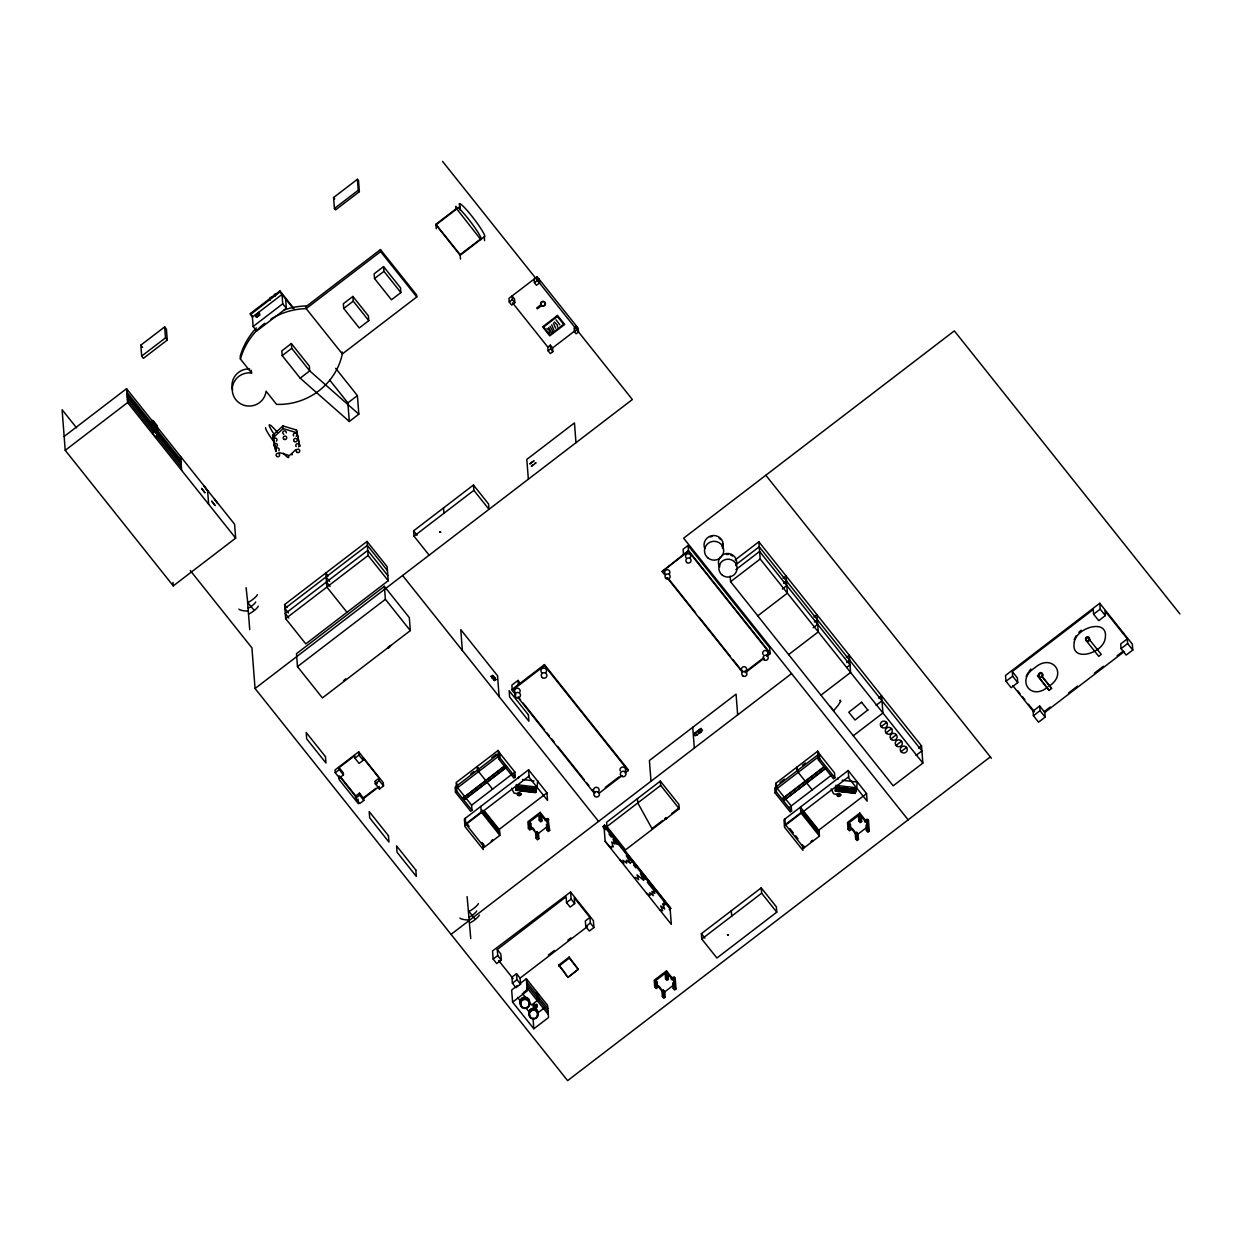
<?xml version="1.0" encoding="UTF-8"?>
<svg xmlns="http://www.w3.org/2000/svg" width="1242" height="1242" viewBox="0 0 1242 1242"><rect width="100%" height="100%" fill="white"/><g stroke="black" fill="none" stroke-linecap="round" stroke-linejoin="round"><path stroke-width="1.5" d="M557.596 327.143L557.347 325.109L554.444 322.02M518.426 778.408L518.566 777.088M838.039 779.138L838.164 777.818M518.162 795.423L518.457 792.784M837.76 796.153L838.055 793.514M516.858 790.052L517.293 786.465L516.967 790.067M836.456 790.781L836.704 788.654M516.191 786.326L515.709 790.285L535.612 792.644L536.575 788.748L516.191 786.326L536.575 788.748M516.439 787.77L516.61 786.388M517.65 790.145L518.1 786.559M517.852 790.16L518.302 786.59M518.519 790.238L519.109 786.683M519.793 786.76L519.311 790.331L516.175 789.959L516.424 787.847L519.606 788.158M519.699 790.719L520.196 786.807M520.817 786.885L520.398 790.533L523.658 790.921L524.326 787.304M521.33 788.36L521.485 786.962M521.081 790.611L521.687 786.978M522.37 787.071L521.935 790.719L522.572 787.086M522.804 790.812L523.239 787.164M522.991 790.843L523.441 787.195M524.155 788.763L524.062 790.952L530.21 791.697L530.691 788.049M525.009 787.381L523.984 790.145M525.211 787.397L525.583 790.347L525.878 787.475M526.22 787.521L526.608 790.455L526.903 787.599M527.167 787.63L527.508 790.642L527.85 787.707M528.114 787.754L528.487 790.688L528.797 787.832M529.061 787.863L529.434 790.797L529.744 787.94M530.008 787.971L530.334 790.906L524.14 790.285L530.303 791.014M531.095 788.096L530.66 791.744L531.778 788.189M532.119 788.22L531.623 791.899L532.787 788.297M533.253 788.36L533.517 792.086L533.92 788.437M534.448 788.499L533.951 792.148L535.131 788.592M535.675 788.654L536.171 790.129L535.147 790.114M536.342 788.732L535.845 791.573L534.759 791.48M835.307 791.03L835.804 787.071L856.173 789.524L855.21 793.39L835.307 790.983L835.804 787.102M836.037 788.515L836.208 787.117M836.565 790.797L837.03 787.211M837.248 790.875L837.698 787.288M837.45 790.906L837.9 787.319M838.583 787.397L838.133 790.983L838.723 787.412M839.39 787.49L838.909 791.076L835.773 790.704L836.021 788.577L839.204 788.887M839.313 791.449L839.809 787.537M843.722 788.002L843.271 791.651L840.011 791.263L840.415 787.614M840.679 791.356L841.098 787.692M840.865 791.371L841.284 787.723M841.533 791.449L842.169 787.832M842.402 791.558L842.852 787.909M842.588 791.573L843.054 787.925M843.597 790.89L843.923 788.033M843.66 791.697L849.901 791.775M844.607 788.111L844.265 790.968L840.089 790.611M844.808 788.142L845.181 791.076L845.491 788.22M845.833 788.251L845.538 791.123L847.106 791.371L847.448 788.453M846.221 791.201L846.501 788.344M846.439 791.294L846.78 788.375M847.727 788.484L848.084 791.418L848.395 788.561M848.674 788.592L848.348 791.449L849.932 791.635M849.031 791.527L849.342 788.67M849.264 791.558L849.621 788.701M850.289 788.794L849.823 792.427L843.66 791.666M850.692 788.841L851.282 789.648M850.615 789.57L850.925 792.567L851.375 788.918M851.717 788.949L851.22 792.629L852.4 789.043M852.85 789.089L853.13 792.831L853.533 789.167M853.797 791.433L854.046 789.244M854.729 789.322L853.564 792.877L853.735 791.496L855.536 791.635L855.94 789.477M855.272 789.4L855.785 790.875M857.337 781.591L856.638 787.832L835.788 785.363M855.21 793.39L856.173 789.493M1026.218 676.393L1028.066 672.652M1074.175 639.661L1076.022 635.92M833.522 710.75L838.133 705.394L840.617 701.326L840.182 700.115M254.082 610.21L247.732 602.494L246.087 587.668M475.096 919.127L468.622 910.991A6.179 1.04 -38.6 0 0 473.59 908.523A6.179 1.04 -38.6 0 0 478.372 903.539M156.135 429.934C162.655 436.252 146.851 417.079 155.918 429.841M1028.997 671.456L1030.844 669.065M532.492 464.989L531.343 466.418L536.078 462.8L534.852 463.173M693.812 734.022L701.031 728.495L702.46 730.28L700.721 732.454L695.241 735.807L693.812 734.022L701.031 728.495M256.613 315.328C254.703 318.154 262.233 312.068 258.941 313.45M345.726 678.846L343.506 680.802M387.783 647.656C387.194 650.435 394.614 641.881 388.187 647.268M665.107 818.959L666.286 817.5M810.964 841.393L812.889 840.617L811.647 841.315M274.513 443.782L275.895 451.514L272.572 435.352L282.959 425.944L296.434 430.011L299.757 446.173L296.434 430.011M272.79 438.038L283.16 428.614L282.959 425.944M295.86 449.697L289.37 455.581L279.264 452.538M1078.801 632.333L1081.13 630.222M1048.993 686.236C1068.632 673.568 1051.322 652.578 1034.508 668.072C1015.972 679.545 1030.456 701.388 1047.674 687.09M634.553 878.249L635.547 877.364L638.667 879.647L637.068 874.803L643.682 880.376L640.422 873.452L645.824 878.591M257.001 314.94L257.963 314.133M140.827 345.152L164.658 326.91L166.412 329.114L167.251 340.075L143.42 358.333L141.666 356.112L140.827 345.152L142.582 347.372M333.57 197.54L357.401 179.283L358.534 180.711L359.373 191.672L335.542 209.914L334.409 208.501L333.57 197.54L334.688 198.953M141.666 356.112L165.496 337.871L164.658 326.91M334.409 208.501L358.239 190.243L357.401 179.283M64.165 436.454L126.544 388.684L234.598 524.248L235.654 538.128L173.275 585.898L65.221 450.334L62.1 409.705L76.616 427.916M65.221 450.334L127.615 402.563L126.544 388.684M285.613 298.965L286.343 308.327L256.737 330.993L253.135 326.475L252.405 317.114L250.325 313.558L279.916 290.892L294.137 308.73M250.403 314.583L279.993 291.917L279.916 290.892M252.405 317.114L282.012 294.432L282.726 303.809L286.343 308.327M253.135 326.475L282.726 303.809M306.029 306.619L380.471 249.595L416.613 294.959L416.769 296.947L342.357 353.939A64.848 63.513 -4.4 0 1 276.562 404.38L266.067 391.214A16.953 16.612 -4.4 0 1 247.205 405.963A16.953 16.612 -4.4 0 1 232.394 387.395A16.953 16.612 -4.4 0 1 251.567 373.019L251.319 370.256M380.471 249.595L380.626 251.583L306.184 308.606A69.94 68.481 -4.4 0 0 270.942 319.039M436.252 228.73L435.895 224.259L456.466 208.516L480.732 239.504A20.85 2.344 52.6 0 0 474.087 226.556A20.85 2.344 52.6 0 0 457.91 207.414M460.068 206.389L435.942 224.864L460.177 255.262L484.287 236.787A20.85 2.344 52.6 0 0 471.743 215.999A20.85 2.344 52.6 0 0 460.068 206.389L460.363 210.255M383.576 266.595L374.152 273.799L374.525 278.55L391.463 299.803L400.871 292.584L400.514 287.834L383.576 266.595L383.949 271.33L400.871 292.584M374.525 278.55L383.949 271.33M358.829 414.176L309.708 370.892L309.351 366.111L291.358 343.553L281.841 350.849L282.198 355.616L300.191 378.189L349.312 421.473L358.829 414.176L357.401 395.593L335.666 368.315M352.883 296.434L343.351 303.731L343.724 308.466L359.264 327.966L368.796 320.669L368.439 315.949L352.883 296.434L353.24 301.169L368.796 320.669M282.198 355.616L291.73 348.319L291.358 343.553M343.724 308.466L353.24 301.169M460.472 259.128L460.13 254.657L480.685 238.899M300.191 378.189L309.708 370.892L291.73 348.319M349.312 421.473L347.869 402.889L357.401 395.593M574.409 331.661L576.785 329.844L576.521 326.118L574.13 327.966L574.409 331.661L576.133 333.803L578.508 332.002L578.213 328.307L537.165 276.749L508.956 298.344L509.251 302.039L511.673 305.097L514.809 302.691L514.53 298.996L512.092 295.953L512.372 299.648L514.809 302.691M509.251 302.039L512.372 299.648M537.444 280.444L539.463 282.959L539.168 279.264L539.463 282.959L536.451 285.272L534.433 282.757L537.444 280.444L537.165 276.749M547.815 347.092L550.346 345.152L552.581 347.931L552.861 351.641L550.315 353.582L548.095 350.787L547.815 347.092L512.558 302.862M548.095 350.787L550.641 348.847L550.346 345.152M552.581 347.931L574.394 331.226M284.573 604.59L367.027 541.434L387.147 566.678L388.234 580.728L305.78 643.884L285.66 618.64L284.573 604.59L286.933 607.555M285.66 618.64L368.113 555.5L367.027 541.434M429.142 555.174L414.005 536.187L413.602 530.846L473.45 485.017L488.572 504.004L488.991 509.329L473.854 490.357L473.45 485.017M414.005 536.187L473.854 490.357M384.383 586.348L296.481 653.665L297.475 666.628L322.423 697.911L410.31 630.594L409.317 617.631L384.383 586.348L385.377 599.312L410.31 630.594M990.324 756.89L567.61 1080.633L255.06 688.503L632.364 399.52L442.54 161.367M297.475 666.628L385.377 599.312M383.514 785.938L383.266 782.646L358.705 751.829L335.014 769.962L335.231 772.695L339.423 777.958L343.46 774.868L343.304 772.866L339.113 767.603L354.715 755.648L354.917 758.179L359.109 763.442L363.145 760.337L362.943 757.822L379.12 778.113L379.322 780.69L383.514 785.938L379.478 789.027L375.286 783.78L375.084 781.202L379.12 778.113M335.231 772.695L339.268 769.605L339.113 767.603M354.917 758.179L358.954 755.089L358.705 751.829M491.071 676.347L493.338 675.819L495.962 679.545L494.502 680.647L491.071 676.347L493.602 679.079L495.061 677.977M491.972 677.915L493.416 676.797L492.515 675.229M493.679 680.057L495.962 679.545M355.445 796.262L359.481 793.157L363.673 798.42L363.828 800.422L359.792 803.512L355.6 798.249L355.445 796.262L339.268 775.955L339.423 777.958M355.6 798.249L359.637 795.159L359.481 793.157M375.286 783.78L379.322 780.69M767.183 655.947L770.118 653.696L769.667 647.874L688.052 545.486L683.1 549.274L683.488 554.289M364.015 797.38L375.86 788.313M363.673 798.42L379.276 786.465L379.478 789.027M520.398 683.426L518.007 680.414L511.875 685.118L512.278 690.35L515.865 694.852M664.532 574.534L662.126 571.522L688.503 551.324L688.052 545.486M625.269 773.176L628.266 769.807L544.431 664.625L512.201 689.326L514.592 692.322M512.278 690.35L544.508 665.65L544.431 664.625M735.171 559.94L758.846 541.791L921.517 745.883L922.853 763.1L893.184 785.813L757.729 615.861L787.381 593.148L786.062 575.931L783.097 578.198M735.559 564.939L759.235 546.806L921.906 750.898L915.991 755.431M499.268 751.922L498.104 750.447L456.14 782.584L456.808 791.247L471.991 810.281L470.671 811.305L455.488 792.256L455.1 787.195L499.703 753.04L514.887 772.074M735.916 569.612L759.592 551.464L850.025 664.92L847.06 667.187M470.842 773.782L473.854 771.484M491.785 757.667L496.272 754.22M498.058 756.673L457.63 787.707L457.367 784.106M513.551 773.098L514.871 772.074L515.259 777.088L513.94 778.097L498.756 759.064L500.076 758.055L499.703 753.04M455.488 792.256L456.808 791.247M757.791 615.83L730.575 581.691L760.182 559.009L758.846 541.791M506.783 767.183L464.834 799.32L463.53 797.69L505.463 765.243M463.53 797.69L505.494 765.553M464.834 799.32L505.261 768.022M471.991 810.281L471.587 805.22L512.046 774.232M528.595 769.807L529.17 777.399L547.536 800.422L546.946 792.846L528.595 769.807L464.384 818.99L464.958 826.567L483.324 849.606L482.89 843.923M484.24 810.731L499.408 829.765L499.843 835.354L484.333 847.23L465.734 823.881L481.228 812.004L480.794 806.415M464.865 825.247L529.076 776.079M783.485 583.212L786.45 580.945M782.367 589.003L786.807 585.603M499.16 829.439L546.946 792.846M544.834 819.829A7.778 1.32 -38.6 0 1 548.001 818.835L548.296 822.561L540.161 812.361L527.897 821.754L528.393 828.352L529.775 830.091L531.234 828.973L530.831 823.757L529.449 822.018L538.811 814.845L539.23 820.186L540.612 821.925L542.055 820.807L541.652 815.482L540.192 816.584M530.831 823.757L529.371 824.874L535.923 833.072M528.393 828.352L529.853 827.234L529.449 822.018M539.23 820.186L540.674 819.083L540.161 812.361M813.991 616.963L816.957 614.681L818.276 631.899L788.623 654.612M745.2 671.906L762.029 659.005M766.33 655.714L770.056 652.873L688.441 550.485L662.126 571.522M537.087 831.581L535.628 832.699L536.047 838.086L537.429 839.809L538.873 838.707L538.469 833.32L537.087 831.581L537.491 836.968L538.873 838.707M541.652 815.482L547.893 823.306L546.449 824.424L546.853 829.796L548.234 831.519L549.694 830.417L548.001 818.835M745.2 672.776L764.249 658.198M537.01 834.438L546.48 827.188M814.379 621.963L817.329 619.696M536.047 838.086L537.491 836.968M546.853 829.796L548.312 828.678L547.893 823.306M813.246 627.753L817.686 624.353M605.227 787.444L619.059 776.855M599.172 793.172L622.195 775.536M698.19 732.702L700.597 730.855M451.048 934.388L791.558 673.599M660.34 781.109L606.624 822.251L606.95 826.567L625.518 849.87L679.234 808.728L678.908 804.412L660.34 781.109L660.666 785.425L679.234 808.728M669.298 909.781L670.711 908.119L604.528 825.092L603.115 826.737L605.475 829.703M603.115 826.737L604.528 825.092M606.95 826.567L660.666 785.425M846.314 657.515L849.28 655.248L850.599 672.465L820.946 695.178M846.702 662.529L849.668 660.263M618.702 843.349L613.067 839.235L615.007 844.11L611.732 841.983L613.206 846.873L611.995 845.973L611.452 848.302L605.149 841.377L603.969 826.085L670.152 909.113L671.332 924.405L605.149 841.377M652.314 828.383L662.747 820.388M671.705 813.526L679.172 807.812M593.909 927.51L593.381 920.617L570.575 892.004L492.531 950.953L493.152 959.088L496.722 963.559L501.287 960.05L500.821 953.996L497.266 949.525L566.104 896.802L566.554 902.623L570.125 907.095L574.689 903.602L574.239 897.78L589.919 917.434L590.354 923.039L593.909 927.51L589.345 931.019L585.774 926.548L585.339 920.943L589.919 917.434M566.554 902.623L571.134 899.13L570.575 892.004M493.152 959.088L497.732 955.595L497.266 949.525M631.371 862.196L632.83 861.079M867.879 709.943L855.008 720.018L848.798 712.24L861.669 702.165M516.517 973.666L511.937 977.175L512.403 983.214L515.958 987.685L520.538 984.176L520.072 978.137L516.517 973.666L516.982 979.705L520.538 984.176M878.637 698.082L881.603 695.815L882.938 713.017L853.27 735.745M646.414 878.141L644.971 879.243L642.704 876.402M548.343 955.114L554.351 950.503M567.858 940.163L570.87 937.865M585.774 926.548L590.354 923.039M512.403 983.214L516.982 979.705M876.076 705.347L881.991 700.814M520.072 978.137L587.373 926.594M775.753 783.329L817.702 751.193L818.882 752.668L819.146 756.269L777.244 788.453L775.753 783.329L776.405 791.992L791.589 811.026L790.269 812.035L775.086 793.001L774.697 787.94L819.301 753.785L834.484 772.803L834.857 777.818L833.537 778.843L818.369 759.793L817.702 751.193M779.96 782.553L784.463 779.107M802.394 765.289L805.39 762.992M517.526 985.48L511.657 989.983L512.589 1002.123L533.843 1028.78L548.529 1017.524L547.598 1005.383L526.344 978.727L520.476 983.229M775.086 793.001L776.405 791.992M818.369 759.793L819.689 758.784L819.301 753.785M656.055 890.219L654.596 891.337L647.377 882.27M558.791 965.05L569.178 957.101L578.291 969.272L567.92 977.438L558.791 965.05L564.101 971.71M523.705 992.311L527.897 989.098M558.869 966.09L569.255 958.125L569.178 957.101M512.589 1002.123L527.276 990.868L526.344 978.727M826.396 767.913L784.432 800.05L783.112 798.109L823.57 767.121M783.143 798.42L823.586 767.432M784.432 800.05L824.874 768.751M881.075 726.694L886.648 722.44M886.027 732.904L891.585 728.635M537.165 1000.71L531.56 1005.011L528.098 1000.648M578.291 969.272L567.92 977.438M789.881 806.974L831.659 774.977M664.998 904.393L666.457 903.276M848.193 770.537L848.783 778.129L867.133 801.168L866.543 793.576L848.193 770.537L783.981 819.72L784.556 827.312L802.922 850.335L802.487 844.653M890.84 738.959L896.413 734.69M537.305 1013.27L544.664 1007.635M785.332 824.61L800.826 812.749L800.407 807.145L819.006 830.494L819.441 836.099L803.947 847.96L785.332 824.61L784.897 819.021M784.463 825.992L848.674 776.809M896.01 745.417L901.568 741.163M900.993 751.674L906.551 747.42M1132.782 649.985L1132.331 644.148L1099.76 603.286L1005.508 675.462L1006.02 681.268L1011.128 687.68L1017.757 682.619L1017.384 677.946L1012.277 671.518L1093.224 609.527L1093.597 614.2L1098.751 620.674L1105.364 615.597L1105.007 610.924L1127.301 638.9L1127.658 643.573L1132.813 650.047L1126.152 655.062L1121.045 648.65L1120.688 643.977L1127.301 638.9M918.552 748.15L921.517 745.883M1006.02 681.268L1012.634 676.207L1012.277 671.518M1093.597 614.2L1100.21 609.123L1099.76 603.286M818.757 830.184L866.543 793.576M1051.57 688.41L1041.96 676.347L1051.57 688.41L1049.102 690.443L1037.707 675.477A1.972 1.941 -4.4 0 0 1039.538 674.856M701.373 933.689L761.222 887.859L776.359 906.831L776.762 912.171L716.913 958.017L701.777 939.03L701.373 933.689L704.866 938.067M864.432 820.558A7.778 1.32 -38.6 0 1 867.615 819.565L867.894 823.291L859.759 813.091L847.494 822.499L847.991 829.082L849.388 830.82L850.832 829.703L850.428 824.502L849.047 822.763L858.408 815.59L858.827 820.931L860.209 822.654L861.669 821.552L861.249 816.211L859.806 817.329M1089.591 639.863L1089.576 639.739A1.972 1.941 -4.4 0 1 1086.424 641.136A1.972 1.941 -4.4 0 1 1086.843 637.798A1.972 1.941 -4.4 0 1 1089.576 639.816L1087.107 641.772L1098.766 656.381L1101.219 654.348L1087.868 637.658M848.985 825.604L850.428 824.502M701.777 939.03L761.641 893.2L761.222 887.859M847.991 829.082L849.45 827.979L849.047 822.763M858.827 820.931L860.287 819.813L859.759 813.091M671.161 978.323A7.778 1.32 -38.6 0 1 674.328 977.33L674.623 981.056L666.488 970.856L654.223 980.248L654.72 986.847L656.102 988.585L657.561 987.468L657.158 982.251L655.776 980.528L665.138 973.355L666.535 975.079M864.541 821.925L867.615 819.565L868.484 820.683L869.291 831.146L867.847 832.264L866.45 830.525L866.047 825.154L867.49 824.051L861.249 816.211M655.714 983.369L657.158 982.251M654.72 986.847L656.18 985.729L655.776 980.528M674.22 981.801L672.776 982.919L673.18 988.29L674.561 990.014L676.021 988.911L674.639 987.173L674.22 981.801L667.979 973.976L668.398 979.301L666.938 980.419L665.557 978.68L667.001 977.578L666.488 970.856M856.685 832.326L855.226 833.429L855.645 838.816L857.027 840.555L858.486 839.437L858.067 834.05L856.685 832.326L857.089 837.698L858.486 839.437M857.958 834.143L866.078 827.933M671.27 979.69L674.328 977.33L675.213 978.432L676.021 988.911M855.645 838.816L857.089 837.698M866.45 830.525L867.91 829.408L867.49 824.051M663.414 990.076L661.955 991.194L662.374 996.581L663.756 998.304L665.2 997.202L664.796 991.815L663.414 990.076L663.818 995.463L665.2 997.202M663.337 992.932L674.158 984.658M1033.065 711.076L1039.678 706.015L1044.786 712.427L1045.159 717.1L1038.529 722.176L1033.422 715.749L1033.065 711.076L1012.758 685.615M662.374 996.581L663.818 995.463M673.18 988.29L674.639 987.173M1033.422 715.749L1040.035 710.688L1039.678 706.015M1121.045 648.65L1127.658 643.573M1044.165 711.666L1050.235 707.008M1068.477 693.036L1077.606 686.05M1094.326 673.242L1103.439 666.255M1117.132 655.792L1123.203 651.134M1044.786 712.427L1124.274 651.553M811.647 840.787L812.641 840.306L811.895 841.113M492.531 839.716L491.242 841.067M665.06 818.292L666.519 817.981L665.122 819.146M271.548 297.583L269.933 298.515L270.135 300.005M839.949 700.504L840.632 701.466M855.707 790.921L854.76 790.859L855.257 793.079L854.372 792.225M535.069 790.781L536.016 790.859M840.803 794.942A2.034 2.003 -4.4 0 1 836.798 794.632L836.798 794.601A2.173 2.127 -4.4 0 1 840.803 794.896L833.677 793.902L831.146 788.965M521.205 794.181A2.034 2.003 -4.4 0 1 517.2 793.886L517.2 793.855A2.173 2.127 -4.4 0 1 521.205 794.166L514.079 793.157L511.549 788.22M535.939 790.906L534.138 790.75M842.123 780.255L857.368 782.056M836.114 787.847L839.313 788.158M840.337 788.282L845.414 788.949M840.26 789.012L845.321 789.617M845.693 789.648L847.261 789.912M841.129 789.244L842.666 789.431M836.751 789.4L839.111 789.617M840.182 789.741L845.259 790.409M845.631 790.393L847.199 790.704M848.41 790.719L850.025 790.983M836.658 790.129L839.002 790.347M522.525 779.51L533.951 780.876M516.191 784.618L537.041 787.102L537.739 780.861M516.517 787.117L519.715 787.428M520.724 787.537L525.816 788.22M520.662 788.282L525.723 788.872M526.08 788.918L527.679 789.244M517.153 788.67L519.498 788.872M520.584 789.012L525.661 789.679M526.034 789.648L527.586 789.974M528.813 789.99L530.412 790.238M518.721 789.524L517.06 789.4M521.205 789.819L523.751 790.254M283.16 428.614L296.652 432.697M659.673 909.765L662.623 910.759L660.697 905.93L664.672 909.066L662.7 903.803L664.563 905.076L664.113 902.36L665.867 903.726M276.5 294.509L274.87 294.525L274.637 296.357A1.568 1.537 -4.4 0 1 275.212 295.829M646.492 893.231L650.125 895.327L649.783 892.719L653.261 895.637L651.848 891.414L654.845 893.417L653.758 889.396L655.45 890.669M152.036 421.876L153.154 424.438M619.851 859.821L623.732 863.594L622.863 860.271L626.729 863.112L626.31 860.225L630.486 863.361L626.325 855.66L632.24 861.529M154.831 428.94C150.95 426.456 164.86 441.997 154.536 428.443M153.309 432.915C149.599 429.856 158.588 441.36 156.104 436.532M153.247 425.494L151.648 423.972L153.946 427.714M153.434 428.055L151.85 426.534L153.542 429.499M153.651 430.881L152.067 429.375L153.201 431.564M1179.9 613.905L954.322 330.884L683.628 538.19L908.135 819.844M1100.21 609.123L1105.364 615.597M1012.634 676.207L1017.757 682.619M1040.035 710.688L1045.159 717.1M1017.571 690.599L1019.992 693.626M1022.399 696.653L1024.805 699.681M1028.438 704.214L1034.462 711.79M765.817 475.236L991.411 758.257M760.182 559.009L922.853 763.1M861.684 702.367L867.894 710.16M550.641 348.847L552.861 351.641M435.895 224.259L460.13 254.657M688.503 551.324L770.118 653.696M817.981 754.794L819.146 756.269M819.689 758.784L834.857 777.818M668.072 578.213L695.675 612.849M699.277 617.367L730.467 656.506M732.873 659.518L742.468 671.565M860.287 819.813L861.669 821.552M867.91 829.408L869.291 831.146M358.239 190.243L359.373 191.672M666.938 577.546L742.545 672.403M852.136 828.321L855.629 832.699M850.071 826.97L856.607 835.183M849.45 827.979L850.832 829.703M812.175 789.896L797.007 770.847L796.727 767.245L798.218 772.384M380.626 251.583L416.769 296.947M802.813 811.119L819.099 831.55M801.742 810.964L819.192 832.839M801.851 812.252L819.301 834.143M800.826 812.749L819.441 836.099M776.017 786.916L791.201 805.965L791.589 811.026M783.112 798.109L784.416 799.739M789.834 828.507L793.327 832.885M795.656 835.804L797.969 838.723M699.293 730.669L700.721 732.454M695.691 733.432L697.104 735.217M761.641 893.2L776.762 912.171M279.993 291.917L292.864 308.063M329.767 380.161L347.869 402.889M544.508 665.65L628.343 770.832M250.325 313.558L252.685 316.539M413.602 530.846L417.079 535.24M518.178 696.84L520.584 699.836M522.975 702.848L544.524 729.892M546.93 732.889L549.321 735.901M551.712 738.912L554.103 741.909M557.705 746.411L584.05 779.479M586.441 782.476L588.832 785.487M592.434 789.99L594.825 793.001M518.256 697.864L593.707 792.52M256.411 327.919A69.94 68.481 -4.4 0 0 240.203 356.33L240.42 359.031L251.567 373.019M493.416 676.797L495.139 678.955M604.575 825.635L670.758 908.663M608.999 834.127L611.359 837.077M613.719 840.042L617.243 844.467M633.637 865.037L635.904 867.879M402.594 575.512L598.582 821.397M387.442 570.575L367.337 545.331L284.868 608.487L288.423 612.943M387.846 575.651L367.725 550.408L285.256 613.564L288.812 618.019M368.113 555.5L388.234 580.728M165.496 337.871L167.251 340.075M500.076 758.055L515.259 777.088M540.674 819.083L542.055 820.807M548.312 828.678L549.694 830.417M667.001 977.578L668.398 979.301M532.539 827.591L534.852 830.51M658.865 986.086L662.343 990.464M656.801 984.735L662.25 991.566M529.853 827.234L531.234 828.973M656.18 985.729L657.561 987.468M328.167 575.977L325.808 573.012L326.879 587.078L346.999 612.306M326.103 576.909L329.658 581.365M492.577 789.151L477.409 770.118L477.13 766.516M326.491 581.986L330.046 586.441M571.134 899.13L574.689 903.602M483.2 810.374L499.486 830.805M482.144 810.219L499.595 832.109M482.238 811.523L499.688 833.413M481.228 812.004L499.843 835.354M456.419 786.186L471.587 805.22M463.514 797.364L464.803 798.994M126.793 392.006L153.216 425.137M156.818 429.654L180.82 459.788M126.979 394.366L153.387 427.512M156.989 432.03L181.006 462.148M127.165 396.881L153.589 430.027M157.191 434.545L181.192 464.663M466.744 823.399L469.072 826.318M481.865 842.371L484.194 845.29M127.383 399.722L153.806 432.853M156.197 435.864L181.41 467.504M127.615 402.563L235.654 538.128M569.255 958.125L578.322 969.49M358.954 755.089L363.145 760.337M375.084 781.202L377.18 783.842M526.592 981.925L547.846 1008.582M526.81 984.828L548.064 1011.5M527.043 987.856L548.296 1014.512M497.732 955.595L501.287 960.05M190.259 570.513L251.924 647.874L255.06 688.503M498.663 960.516L513.086 978.618M522.308 993.383L525.77 997.745M339.268 769.605L343.46 774.868M359.637 795.159L363.828 800.422M517.557 997.388L521.097 1001.828M525.816 1007.759L529.356 1012.199M340.867 777.306L356.066 796.386M155.048 424.221C146.603 412.173 163.618 432.961 154.908 424.205C148.357 418.088 163.571 436.299 155.514 424.935M548.638 327.577L551.153 332.157M832.559 709.135L830.261 706.341M547.023 328.525L549.026 330.061L549.864 332.809M652.376 829.299L637.783 802.953L637.457 798.637M556.028 319.784L559.816 324.83M550.066 326.289L552.706 331.21M553.404 323.137L555.64 328.183M551.712 324.736L553.792 329.922M272.572 435.352L273.737 440.413M467.116 896.584L470.749 938.548M1049.102 690.443L1037.443 675.819M803.791 846.019L803.947 847.96M730.141 576.024L730.575 581.691M737.655 714.88L736.056 694.138L649.411 760.508L650.994 781.249M731.29 910.774L731.709 916.115M692.726 727.315L694.325 748.072M665.138 973.355L665.557 978.68M575.977 442.711L574.456 422.932L526.81 459.416L528.347 479.195M534.153 279.046L534.433 282.757M566.647 975.653L565.172 973.045M484.287 236.787L484.582 240.653M518.007 680.414L518.333 684.621M533.035 1018.378L533.843 1028.78M499.129 696.638L497.53 675.741L460.766 629.632L462.366 650.513M456.466 208.516L456.513 209.122A20.85 2.344 52.6 0 1 456.187 206.343M498.104 750.447L498.756 759.064M478.341 768.037L478.62 771.639L478.294 767.991M443.518 507.931L443.937 513.272M465.3 818.276L465.734 823.881M342.202 351.952L342.357 353.986L306.184 308.606L305.982 305.951A69.94 68.481 -4.4 0 0 284.123 309.972M358.038 798.979L358.41 803.745L339.128 779.557L338.88 776.374M249.72 629.632L247.608 602.075A6.179 1.04 -38.6 0 0 252.576 599.591A6.179 1.04 -38.6 0 0 257.342 594.623M207.585 490.357L208.64 504.236M180.571 456.466L181.627 470.345M173.011 582.436L173.275 585.898M232.549 389.926A16.953 16.612 -4.4 0 1 249.611 368.905M240.42 359.031A69.94 68.481 -4.4 0 1 264.841 323.215M276.345 451.017A1.77 1.739 -4.4 0 1 276.003 448.595A1.77 1.739 -4.4 0 1 278.487 448.238A1.77 1.739 -4.4 0 1 278.829 450.675M273.83 440.848A1.77 1.739 -4.4 0 1 274.14 438.41A1.77 1.739 -4.4 0 1 276.624 438.705A1.77 1.739 -4.4 0 1 276.314 441.143M283.875 434.265A1.77 1.739 -4.4 0 1 282.85 432.138A1.77 1.739 -4.4 0 1 284.915 430.943A1.77 1.739 -4.4 0 1 286.297 432.853M293.671 435.942A1.77 1.739 -4.4 0 1 293.981 433.505A1.77 1.739 -4.4 0 1 296.465 433.8A1.77 1.739 -4.4 0 1 296.155 436.237M296.155 446.546A1.77 1.739 -4.4 0 1 296.465 444.108A1.77 1.739 -4.4 0 1 298.949 444.403A1.77 1.739 -4.4 0 1 298.639 446.841M288.532 456.388A18.816 2.111 52.6 0 1 283.207 453.159M274.125 442.105A18.816 2.111 52.6 0 1 265.664 427.683M274.715 435.135A18.816 2.111 52.6 0 1 269.266 424.919A18.816 2.111 52.6 0 1 277.214 432.076M292.149 453.625A18.816 2.111 52.6 0 1 291.777 454.774M269.716 299.772A1.77 1.739 -4.4 0 1 272.014 297.475M274.249 296.155A1.568 1.537 -4.4 0 1 276.283 294.137M258.227 606.158A6.179 1.04 -38.6 0 1 253.461 611.142A6.179 1.04 -38.6 0 1 248.493 613.626M255.681 601.966A4.844 0.823 -38.6 0 1 251.94 605.863A4.844 0.823 -38.6 0 1 248.043 607.819M248.26 610.521A4.704 0.931 9.2 0 1 243.68 610.769A4.704 0.931 9.2 0 1 238.961 609.108M547.008 820.201A7.778 1.32 -38.5 0 1 548.886 819.937M529.294 1003.614A4.844 4.751 -4.4 0 1 528.673 1004.7M520.988 1004.778A4.844 4.751 -4.4 0 1 523.519 997.279A4.844 4.751 -4.4 0 1 529.604 1002.418M527.415 998.459A4.331 4.254 -4.4 0 1 528.828 1003.427M520.802 1003.52A4.331 4.254 -4.4 0 1 520.786 1000.26M521.345 999.298A4.331 4.254 -4.4 0 1 522.137 998.506M523.115 997.947A4.331 4.254 -4.4 0 1 526.437 997.916M529.853 1015.475A4.564 4.471 -4.4 0 1 530.35 1009.451A4.564 4.471 -4.4 0 1 536.513 1009.389A4.564 4.471 -4.4 0 1 537.103 1015.413M537.367 1011.081A4.254 4.161 -4.4 0 1 537.398 1014.264M529.542 1014.357A4.254 4.161 -4.4 0 1 529.511 1011.159M530.07 1010.212A4.254 4.161 -4.4 0 1 530.846 1009.436M531.793 1008.892A4.254 4.161 -4.4 0 1 536.808 1010.15M536.14 1010.941A4.254 4.161 -4.4 0 1 536.606 1017.182A4.254 4.161 -4.4 0 1 530.225 1016.841M529.651 1015.909A4.254 4.161 -4.4 0 1 530.971 1011.004M536.56 1004.126A1.91 1.863 -4.4 0 1 536.001 1007.184A1.91 1.863 -4.4 0 1 533.33 1005.523M533.392 1005.042A1.91 1.863 -4.4 0 1 533.858 1004.188M673.335 978.696A7.778 1.32 -38.6 0 1 675.213 978.432M867.599 820.527A7.778 1.32 -38.5 0 1 868.484 820.683M479.257 915.075A6.179 1.04 -38.6 0 1 474.475 920.058A6.179 1.04 -38.6 0 1 469.507 922.542M469.274 919.437A4.704 0.931 9.2 0 1 464.694 919.685A4.704 0.931 9.2 0 1 459.975 918.024M476.711 910.883A4.844 0.823 -38.6 0 1 472.969 914.78A4.844 0.823 -38.6 0 1 469.072 916.736M542.04 672.978A2.795 2.732 -4.4 0 1 541.496 669.127A2.795 2.732 -4.4 0 1 545.409 668.584A2.795 2.732 -4.4 0 1 545.952 672.419M514.778 692.058A2.795 2.732 -4.4 0 1 517.34 688.239A2.795 2.732 -4.4 0 1 519.948 691.996M594.111 791.744A2.795 2.732 -4.4 0 1 594.607 787.894A2.795 2.732 -4.4 0 1 598.535 788.36A2.795 2.732 -4.4 0 1 598.039 792.21M620.224 770.847A2.795 2.732 -4.4 0 1 622.785 767.028A2.795 2.732 -4.4 0 1 625.394 770.801M686.096 557.844A2.593 2.546 -4.4 0 1 686.562 554.274A2.593 2.546 -4.4 0 1 690.195 554.708A2.593 2.546 -4.4 0 1 689.745 558.279M665.215 573.835A2.593 2.546 -4.4 0 1 665.665 570.28A2.593 2.546 -4.4 0 1 669.314 570.699A2.593 2.546 -4.4 0 1 668.864 574.27M763.225 654.596A2.593 2.546 -4.4 0 1 763.675 651.041A2.593 2.546 -4.4 0 1 767.308 651.476A2.593 2.546 -4.4 0 1 766.857 655.031M742.002 670.804A2.593 2.546 -4.4 0 1 742.452 667.233A2.593 2.546 -4.4 0 1 746.085 667.668A2.593 2.546 -4.4 0 1 745.635 671.239M721.928 555.36A9.144 8.958 -4.4 0 1 736.009 565.747M719.118 565.917A9.144 8.958 -4.4 0 1 720.251 557.037M726.415 554.506A8.151 7.98 -4.4 0 1 728.542 554.491M730.606 555.003A8.151 7.98 -4.4 0 1 732.454 556.028M704.788 548.622A9.626 9.424 -4.4 0 1 713.576 535.504A9.626 9.424 -4.4 0 1 722.565 548.436M710.207 536.963A8.834 8.647 -4.4 0 1 712.442 536.358M718.978 538.003A8.834 8.647 -4.4 0 1 720.624 539.587M722.394 543.701A8.834 8.647 -4.4 0 1 722.425 545.968M719.723 566.942A8.151 7.98 -4.4 0 1 719.708 564.862M722.145 546.185A8.834 8.647 -4.4 0 1 722.766 548.374M1038.902 675.306A1.972 1.941 -4.4 0 1 1039.958 672.76A1.972 1.941 -4.4 0 1 1042.55 673.785A1.972 1.941 -4.4 0 1 1041.495 676.331M1085.989 639.878A1.972 1.941 -4.4 0 1 1086.331 637.162A1.972 1.941 -4.4 0 1 1089.11 637.488A1.972 1.941 -4.4 0 1 1088.768 640.204M1087.309 640.608A1.972 1.941 -4.4 0 1 1086.362 640.235M1039.166 675.089A1.972 1.941 -4.4 0 1 1037.707 675.477M534.743 1005.368L535.737 1005.601L534.743 1005.368M535.007 791.651L535.644 792.349L535.007 791.651M1074.346 641.835C1069.89 663.212 1102.663 653.696 1105.085 638.978C1109.541 617.6 1076.752 627.117 1074.346 641.835M439.761 531.887L440.646 532.244L439.761 531.887M727.533 934.729L728.417 935.071L727.533 934.729M255.448 315.095L259.267 312.301L255.448 315.095M255.976 316.57L259.159 314.257L255.976 316.57M256.551 317.315L259.733 314.987L256.551 317.315M665.246 819.316L666.737 818.245L665.246 819.316M201.685 488.448L204.868 492.686L201.685 488.448M204.325 486.429L207.492 490.668L204.325 486.429M211.854 501.209L215.037 505.463L211.854 501.209M214.493 499.191L217.676 503.429L214.493 499.191M536.202 992.591L538.003 994.982L536.202 992.591M536.637 992.265L538.438 994.656L536.637 992.265M536.42 995.37L538.221 997.761L536.42 995.37M536.855 995.044L538.64 997.435L536.855 995.044M536.668 998.49L538.454 1000.881L536.668 998.49M537.149 998.118L538.935 1000.509L537.227 998.149M154.21 430.539L158.697 436.532L154.21 430.539M530.862 462.738L529.853 464.011L534.044 460.798L530.862 462.738M540.798 304.818L536.715 307.969L537.382 308.808L541.465 305.672L540.798 304.818M557.503 315.452L542.614 326.863L549.771 335.852L564.675 324.441L557.503 315.452M557.379 316.477L543.654 326.988L549.911 334.828L563.635 324.317L557.379 316.477M528.424 714.895L509.142 690.707L509.624 697.041L528.906 721.229L528.424 714.895M325.482 756.704L306.2 732.501L306.681 738.85L325.963 763.038L325.482 756.704M388.467 835.742L369.185 811.538L369.681 817.888L388.963 842.076L388.467 835.742M415.837 870.068L396.555 845.88L397.052 852.229L416.334 876.417L415.837 870.068M541.543 305.641A2.437 2.391 -4.4 0 0 545.424 304.026A2.437 2.391 -4.4 0 0 542.071 301.542A2.437 2.391 -4.4 0 0 541.543 305.641M541.698 305.423A2.189 2.142 -4.4 0 0 545.176 303.98A2.189 2.142 -4.4 0 0 542.164 301.759A2.189 2.142 -4.4 0 0 541.698 305.423M296.9 452.29A1.77 1.739 -4.4 0 0 299.726 451.11A1.77 1.739 -4.4 0 0 297.273 449.293A1.77 1.739 -4.4 0 0 296.9 452.29M276.764 456.419A1.77 1.739 -4.4 0 0 279.59 455.24A1.77 1.739 -4.4 0 0 277.137 453.423A1.77 1.739 -4.4 0 0 276.764 456.419M294.401 441.515A1.77 1.739 -4.4 0 0 297.242 440.336A1.77 1.739 -4.4 0 0 294.789 438.519A1.77 1.739 -4.4 0 0 294.401 441.515M274.56 446.468A1.77 1.739 -4.4 0 0 277.401 445.288A1.77 1.739 -4.4 0 0 274.948 443.487A1.77 1.739 -4.4 0 0 274.56 446.468M283.875 439.218A1.77 1.739 -4.4 0 0 286.7 438.038A1.77 1.739 -4.4 0 0 284.247 436.221A1.77 1.739 -4.4 0 0 283.875 439.218M534.386 1008.023A1.91 1.863 -4.4 0 0 537.212 1006.331A1.91 1.863 -4.4 0 0 534.324 1004.778A1.91 1.863 -4.4 0 0 534.386 1008.023M522.028 1007.526A4.844 4.751 -4.4 0 0 529.76 1004.297A4.844 4.751 -4.4 0 0 523.068 999.36A4.844 4.751 -4.4 0 0 522.028 1007.526M530.846 1018.161A4.564 4.471 -4.4 0 0 538.128 1015.118A4.564 4.471 -4.4 0 0 531.824 1010.46A4.564 4.471 -4.4 0 0 530.846 1018.161M522.323 1007.076A4.331 4.254 -4.4 0 0 529.247 1004.188A4.331 4.254 -4.4 0 0 523.255 999.779A4.331 4.254 -4.4 0 0 522.323 1007.076M515.989 697.399A2.795 2.732 -4.4 0 0 520.46 695.536A2.795 2.732 -4.4 0 0 516.594 692.679A2.795 2.732 -4.4 0 0 515.989 697.399M594.965 796.464A2.795 2.732 -4.4 0 0 599.42 794.601A2.795 2.732 -4.4 0 0 595.555 791.759A2.795 2.732 -4.4 0 0 594.965 796.464M621.435 776.188A2.795 2.732 -4.4 0 0 625.906 774.325A2.795 2.732 -4.4 0 0 622.04 771.468A2.795 2.732 -4.4 0 0 621.435 776.188M542.397 677.666A2.795 2.732 -4.4 0 0 546.868 675.803A2.795 2.732 -4.4 0 0 543.002 672.947A2.795 2.732 -4.4 0 0 542.397 677.666M666.023 578.555A2.593 2.546 -4.4 0 0 670.168 576.831A2.593 2.546 -4.4 0 0 666.581 574.192A2.593 2.546 -4.4 0 0 666.023 578.555M686.904 562.533A2.593 2.546 -4.4 0 0 691.049 560.81A2.593 2.546 -4.4 0 0 687.463 558.155A2.593 2.546 -4.4 0 0 686.904 562.533M742.825 675.881A2.593 2.546 -4.4 0 0 746.97 674.158A2.593 2.546 -4.4 0 0 743.384 671.518A2.593 2.546 -4.4 0 0 742.825 675.881M764.078 659.812A2.593 2.546 -4.4 0 0 768.208 658.089A2.593 2.546 -4.4 0 0 764.622 655.45A2.593 2.546 -4.4 0 0 764.078 659.812M722.471 575.31A9.144 8.958 -4.4 0 0 737.049 569.224A9.144 8.958 -4.4 0 0 724.428 559.909A9.144 8.958 -4.4 0 0 722.471 575.31M708.297 558.263A9.626 9.424 -4.4 0 0 723.636 551.867A9.626 9.424 -4.4 0 0 710.346 542.071A9.626 9.424 -4.4 0 0 708.297 558.263M881.742 727.331A3.524 3.447 -4.4 0 0 887.362 724.986A3.524 3.447 -4.4 0 0 882.488 721.385A3.524 3.447 -4.4 0 0 881.742 727.331M886.679 733.541A3.524 3.447 -4.4 0 0 892.315 731.181A3.524 3.447 -4.4 0 0 887.44 727.595A3.524 3.447 -4.4 0 0 886.679 733.541M891.508 739.58A3.524 3.447 -4.4 0 0 897.128 737.236A3.524 3.447 -4.4 0 0 892.253 733.649A3.524 3.447 -4.4 0 0 891.508 739.58M896.662 746.054A3.524 3.447 -4.4 0 0 902.282 743.71A3.524 3.447 -4.4 0 0 897.407 740.108A3.524 3.447 -4.4 0 0 896.662 746.054M901.645 752.31A3.524 3.447 -4.4 0 0 907.265 749.966A3.524 3.447 -4.4 0 0 902.406 746.364A3.524 3.447 -4.4 0 0 901.645 752.31M1039.601 676.968A1.972 1.941 -4.4 0 0 1042.752 675.648A1.972 1.941 -4.4 0 0 1040.02 673.63A1.972 1.941 -4.4 0 0 1039.601 676.968"/></g></svg>
